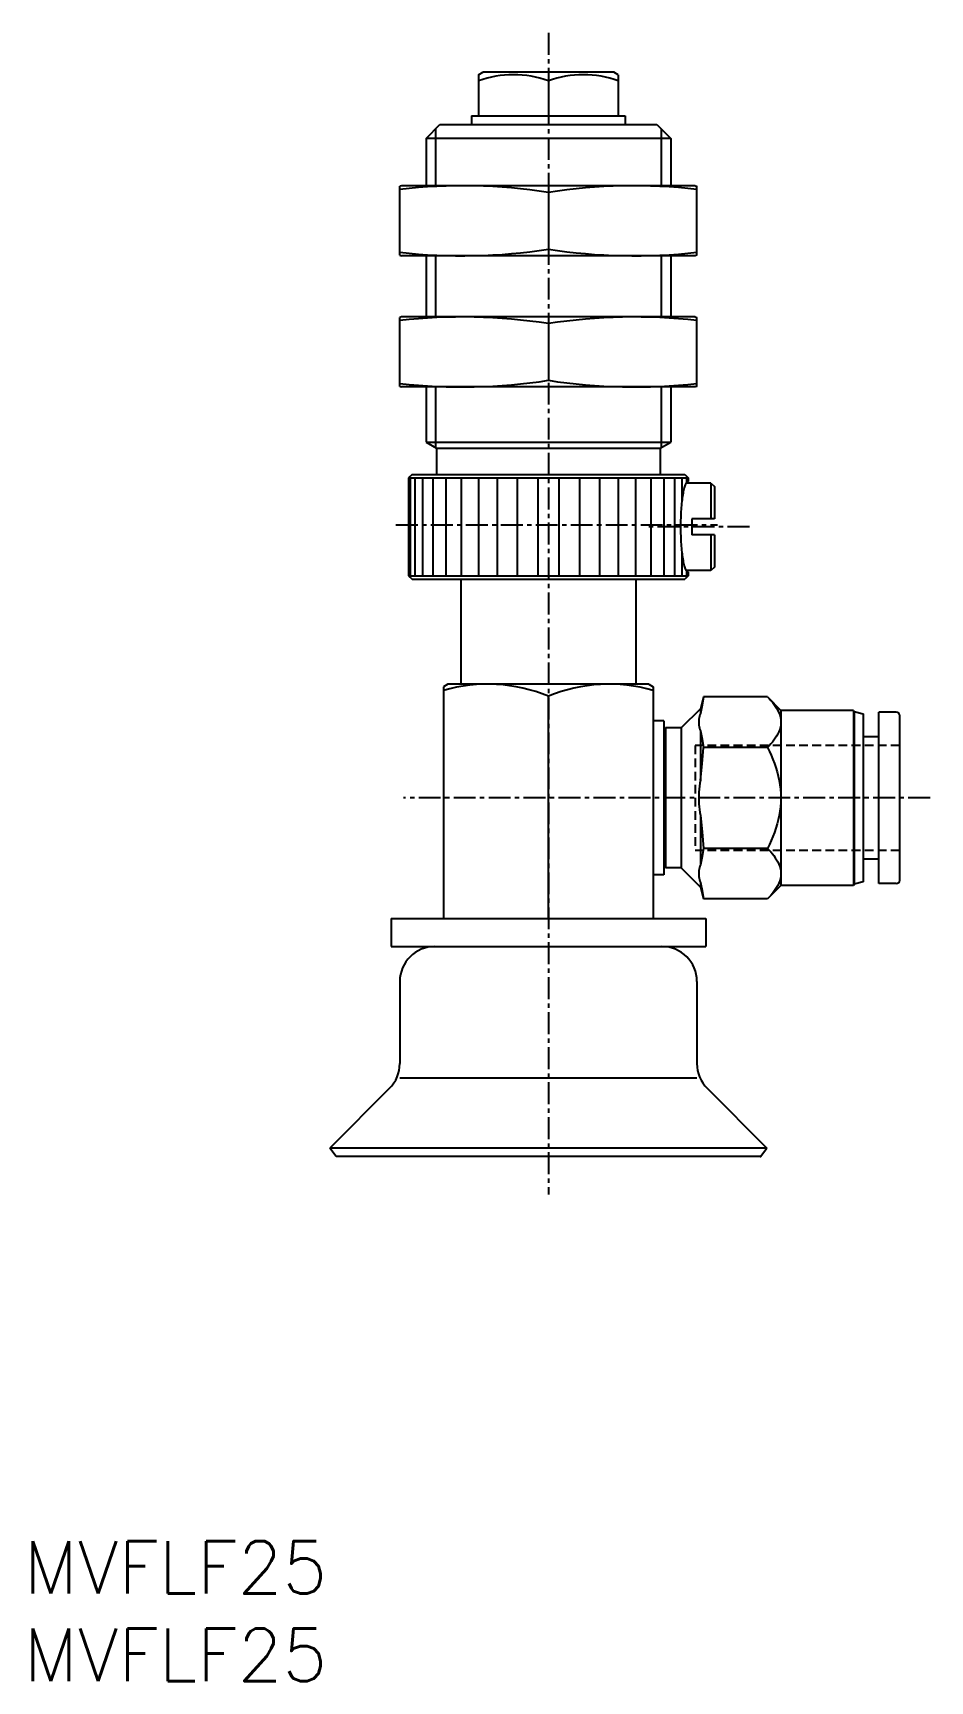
# Model space of a CAD drawing. Extents: x 0.5 to 51.8, y 0 to 94.2.
import ezdxf

# ---------------------------------------------------------------- set-up
doc = ezdxf.new("R2010")
doc.units = 0
doc.linetypes.add('CENTER', pattern=[2, 1.25, -0.25, 0.25, -0.25])
doc.linetypes.add('DASHED', pattern=[0.75, 0.5, -0.25])
doc.layers.get('0').update_dxf_attribs({"linetype": 'CONTINUOUS'})
doc.layers.add('CENTER', color=1, linetype='CENTER')
doc.styles.get("Standard").update_dxf_attribs({"font": 'txt.shx'})

# ---------------------------------------------------------------- blocks, each defined once
blk = doc.blocks.new('*U33')
at = {"color": 7, "linetype": 'CONTINUOUS'}
blk.add_text('MVFLF25', height=3, dxfattribs=at).set_placement((0, 0))
blk = doc.blocks.new('*U34')
at = {"color": 7, "linetype": 'CONTINUOUS'}
blk.add_text('MVFLF25', height=3, dxfattribs=at).set_placement((0, 5))

msp = doc.modelspace()

# ---------------------------------------------------------------- linework, layer by layer
at = {"color": 7, "linetype": 'CONTINUOUS'}
for p, q in [((25.999984, 91.85568), (26.25, 92)), ((26, 91.85567), (26, 89.5)), ((33.75, 92), (26.25, 92)), ((30, 91.4984), (30, 89.5)), ((34.000015, 91.85566), (33.75, 92)), ((34, 91.85567), (34, 89.5)), ((23.000003, 88.2), (23.800018, 89)), ((23.541504, 88.74151), (23.541504, 85.50001)), ((23.800018, 89), (36.200012, 89)), ((25.600006, 89.5), (25.600006, 89)), ((25.600006, 89.5), (34.399994, 89.5)), ((34.399994, 89.5), (34.399994, 89)), ((36.200012, 89), (37.000007, 88.20001)), ((36.458496, 88.7415), (36.458496, 85.50001)), ((36.999993, 88.2), (22.999993, 88.2)), ((23, 88.2), (23, 85.50001)), ((37, 88.2), (37, 85.50001)), ((21.5, 81.5268), (21.5, 85.47321)), ((21.600006, 85.50001), (21.50001, 85.47321)), ((38.399994, 85.50001), (21.600006, 85.50001)), ((30, 85.12087), (30, 81.87914)), ((38.400014, 85.5), (38.500003, 85.47321)), ((38.5, 81.5268), (38.5, 85.47321)), ((21.499985, 81.52681), (21.600006, 81.50001)), ((38.399994, 81.50001), (21.600006, 81.50001)), ((23, 81.50001), (23, 78.00001)), ((23.541504, 81.50001), (23.541504, 78.00001)), ((36.458496, 81.50001), (36.458496, 78.00001)), ((37, 81.50001), (37, 78.00001)), ((38.499998, 81.5268), (38.400009, 81.5)), ((21.600008, 78.00001), (21.49999, 77.97321)), ((21.5, 74.0268), (21.5, 77.97321)), ((38.399994, 78.00001), (21.600006, 78.00001)), ((30, 77.62087), (30, 74.37914)), ((38.400002, 78), (38.499991, 77.97321)), ((38.5, 74.0268), (38.5, 77.97321)), ((21.500003, 74.0268), (21.599991, 74.00001)), ((38.399994, 74.00001), (21.600006, 74.00001)), ((23, 74.00001), (23, 70.84642)), ((23.541504, 74.00001), (23.541504, 70.53378)), ((36.458496, 74.00001), (36.458496, 70.53378)), ((37, 74.00001), (37, 70.84642)), ((38.500008, 74.02681), (38.399989, 74)), ((23, 70.84642), (37, 70.84642)), ((23, 70.84642), (23.599991, 70.50001)), ((36.400016, 70.50001), (37.000007, 70.84642)), ((23.600006, 70.50001), (23.600006, 69.00001)), ((23.600006, 70.50001), (36.399994, 70.50001)), ((36.399994, 70.50001), (36.399994, 69.00001)), ((22, 68.8), (38, 68.8)), ((22, 68.8), (22, 63.2)), ((22.199982, 69.00001), (22.000002, 68.8)), ((22.089355, 68.8), (22.089355, 63.2)), ((22.199982, 69.00001), (37.799988, 69.00001)), ((22.355408, 68.8), (22.355408, 63.2)), ((22.792236, 68.8), (22.792236, 63.2)), ((23.390076, 68.8), (23.390076, 63.2)), ((24.13559, 68.8), (24.13559, 63.2)), ((25.012085, 68.8), (25.012085, 63.2)), ((26, 68.8), (26, 63.2)), ((27.077271, 68.8), (27.077271, 63.2)), ((28.219818, 68.8), (28.219818, 63.2)), ((29.402161, 68.8), (29.402161, 63.2)), ((30.597839, 68.8), (30.597839, 63.2)), ((31.780182, 68.8), (31.780182, 63.2)), ((32.922729, 68.8), (32.922729, 63.2)), ((34, 68.8), (34, 63.2)), ((34.987915, 68.8), (34.987915, 63.2)), ((35.86441, 68.8), (35.86441, 63.2)), ((36.609894, 68.8), (36.609894, 63.2)), ((37.207733, 68.8), (37.207733, 63.2)), ((37.644562, 68.8), (37.644562, 67.49412)), ((37.799988, 69.00001), (38, 68.80001)), ((37.910645, 68.8), (37.910645, 68.54438)), ((38, 68.8), (38, 68.60001)), ((39.299988, 68.50001), (37.880707, 68.50001)), ((39.299988, 68.50001), (39.299988, 66.45)), ((39.299994, 68.50002), (39.500001, 68.30001)), ((39.5, 68.3), (39.5, 66.45)), ((38.199982, 66.45), (38.199982, 65.55)), ((39.5, 66.45), (38.199982, 66.45)), ((39.5, 65.55), (38.199982, 65.55)), ((39.299988, 65.55), (39.299988, 63.50001)), ((39.5, 65.55), (39.5, 63.7)), ((37.644562, 64.50589), (37.644562, 63.2)), ((21.999992, 63.2), (22.199988, 63)), ((22, 63.2), (38, 63.2)), ((37.999999, 63.20002), (37.799993, 63.00001)), ((39.299988, 63.50001), (37.880707, 63.50001)), ((37.910645, 63.45564), (37.910645, 63.2)), ((38, 63.40001), (38, 63.2)), ((39.500001, 63.70002), (39.299994, 63.50001)), ((22.199982, 63.00001), (37.799988, 63.00001)), ((25, 63.00001), (25, 57.00001)), ((35, 63.00001), (35, 57.00001)), ((24, 56.85567), (24, 43.60001)), ((24.25, 57.00001), (24.000021, 56.85567)), ((35.75, 57.00001), (24.25, 57.00001)), ((35.749995, 57), (36.000013, 56.85565)), ((36, 56.85567), (36, 43.60001)), ((30, 43.60001), (30, 56.31977)), ((38.880459, 56.27351), (38.699995, 55.60001)), ((42.526484, 56.27351), (38.880457, 56.27351)), ((42.526494, 56.27351), (43.3, 55.50001)), ((36.6, 54.90001), (36, 54.90001)), ((36.6, 54.90001), (36.6, 46.10001)), ((38.700007, 55.60001), (37.600009, 54.50001)), ((38.700006, 55.60001), (38.700006, 55.33263)), ((47.461878, 55.50001), (43.300013, 55.50001)), ((43.300013, 55.50001), (43.300013, 45.50001)), ((47.461878, 55.50001), (47.461878, 45.50001)), ((47.461884, 55.50001), (47.500008, 55.43398)), ((47.499994, 55.43398), (47.499994, 45.56603)), ((47.5, 55.43399), (48, 55.30001)), ((47.999994, 55.30001), (47.999994, 45.70001)), ((49.9, 55.40001), (48.899988, 55.40001)), ((48.899988, 45.60001), (48.899988, 55.40001)), ((50.1, 45.80001), (50.1, 55.20001)), ((36.699996, 54.50001), (36.599998, 54.40001)), ((36.700006, 54.50001), (36.700006, 46.50001)), ((37.6, 54.50001), (36.700006, 54.50001)), ((37.6, 54.50001), (37.6, 46.50001)), ((38.700006, 54.32764), (38.700006, 51.505)), ((48.899988, 54.00001), (47.999994, 54.00001)), ((42.526484, 53.38676), (38.880457, 53.38676)), ((38.700006, 49.49502), (38.700006, 46.67237)), ((42.526484, 47.61326), (38.880457, 47.61326)), ((36.700005, 46.50001), (36.600008, 46.60001)), ((37.6, 46.50001), (36.700006, 46.50001)), ((37.599998, 46.50001), (38.699997, 45.40001)), ((48.899988, 47.00001), (47.999994, 47.00001)), ((36.6, 46.10001), (36, 46.10001)), ((38.700006, 45.66739), (38.700006, 45.40001)), ((38.700015, 45.40001), (38.880479, 44.72651)), ((43.30001, 45.50001), (42.526505, 44.7265)), ((47.461878, 45.50001), (43.300013, 45.50001)), ((47.499987, 45.56604), (47.46187, 45.50002)), ((47.999989, 45.7), (47.499987, 45.56603)), ((49.9, 45.60001), (48.899988, 45.60001)), ((42.526484, 44.7265), (38.880457, 44.7265)), ((21, 43.60001), (21, 42)), ((21, 43.60001), (39, 43.60001)), ((39, 43.60001), (39, 42)), ((21, 42), (39, 42)), ((21.5, 40), (21.5, 35.308426)), ((38.5, 40), (38.5, 35.308426)), ((38.5, 34.480003), (21.5, 34.480003)), ((20.914215, 33.894216), (17.5, 30.480003)), ((39.085789, 33.894216), (42.5, 30.480003)), ((42.5, 30.480003), (17.5, 30.480003)), ((17.86171, 30), (17.5, 30.480003)), ((42.138294, 30), (42.5, 30.480003)), ((42.138294, 30), (17.86171, 30))]:
    msp.add_line(p, q, dxfattribs=at)
at = {"color": 3, "linetype": 'DASHED'}
for p, q in [((50.1, 53.50001), (38.4, 53.50001)), ((38.4, 53.50001), (38.4, 47.50001)), ((50.1, 47.50001), (38.4, 47.50001))]:
    msp.add_line(p, q, dxfattribs=at)
at = {"color": 7, "linetype": 'CONTINUOUS'}
for points in [[(38, 68.60001, 0.04912685), (37.915275, 68.55005, 0.04912685), (37.833805, 68.40209, 0.04912685), (37.758723, 68.16183, 0.04912685), (37.692912, 67.83848, 0.04912685), (37.638903, 67.44449, 0.04912685), (37.59877, 66.99498, 0.04912685), (37.574057, 66.50724, 0.04912685), (37.565712, 66.00001, 0.04912685), (37.574057, 65.49277, 0.04912685), (37.59877, 65.00503, 0.04912685), (37.638903, 64.55553, 0.04912685), (37.692912, 64.16153, 0.04912685), (37.758723, 63.83819, 0.04912685), (37.833805, 63.59792, 0.04912685), (37.915275, 63.44997, 0.04912685), (38, 63.40001, -1)], [(42.526484, 56.27351, -0.10329812), (43.182154, 55.37415, -0.21662537), (43.182195, 54.28621, -0.10331813), (42.526484, 53.38676)], [(38.700006, 55.33263, 0.060455712), (38.611919, 55.00174, 0.069416222), (38.611893, 54.65871, 0.060489688), (38.700006, 54.32764)], [(42.526484, 53.38676, -0.076012455), (43.203953, 51.50011, -0.096029697), (43.204035, 49.50034, -0.076031642), (42.526484, 47.61326)], [(38.700006, 51.505, 0.032375969), (38.611335, 50.83728, 0.033600982), (38.611326, 50.16287, 0.032382571), (38.700006, 49.49502)], [(42.526484, 47.61326, -0.10329817), (43.182155, 46.7139, -0.21662481), (43.182196, 45.62596, -0.10331853), (42.526484, 44.7265)], [(38.700006, 46.67237, 0.060455817), (38.611919, 46.34148, 0.069416033), (38.611893, 45.99846, 0.060489813), (38.700006, 45.66739)]]:
    msp.add_lwpolyline(points, format="xyb", dxfattribs=at)
for points in [[(38.880457, 56.27351), (38.790232, 55.80307), (38.700006, 55.33263)], [(38.700006, 54.32764), (38.790232, 53.8572), (38.880457, 53.38676)], [(38.700006, 51.505), (38.790232, 52.44588), (38.880457, 53.38676)], [(38.700006, 49.49502), (38.790232, 48.55414), (38.880457, 47.61326)], [(38.880457, 47.61326), (38.790232, 47.14281), (38.700006, 46.67237)], [(38.700006, 45.66739), (38.790232, 45.19695), (38.880457, 44.7265)]]:
    msp.add_lwpolyline(points, dxfattribs=at)
for centre, radius, start, end in [((28, 86.07896), 5.776709, 69.743846, 110.25615), ((32, 86.07896), 5.776709, 69.743848, 110.25615), ((25.092529, 53.54962), 31.950384, 81.164572, 96.456027), ((34.907471, 53.54962), 31.950384, 83.543978, 98.835433), ((25.092529, 113.45039), 31.950384, 263.54397, 278.83543), ((34.907471, 113.45039), 31.950384, 261.16457, 276.45603), ((25.092529, 46.04962), 31.950384, 81.164572, 96.456027), ((34.907471, 46.04962), 31.950384, 83.543978, 98.835433), ((25.092529, 105.95039), 31.950384, 263.54397, 278.83543), ((34.907471, 105.95039), 31.950384, 261.16457, 276.45603), ((26.535889, 47.83942), 9.160586, 67.780687, 106.07093), ((33.464111, 47.83942), 9.160586, 73.929071, 112.21931), ((49.9, 55.20001), 0.2, 0, 90), ((49.9, 45.80001), 0.2, 270, 0), ((23.5, 40), 2, 90, 180), ((36.5, 40), 2, 0, 90), ((19.5, 35.308426), 2, 315.00001, 0.00001366), ((40.5, 35.308426), 2, 180, 225.00001)]:
    msp.add_arc(centre, radius, start, end, dxfattribs=at)
msp.add_point((42.138294, 30), dxfattribs=at)
at = {"layer": 'CENTER', "color": 1, "linetype": 'CENTER'}
for p, q in [((30, 94.24162), (30, 27.831104)), ((21.280426, 66.11757), (39.674774, 66.11757)), ((41.5, 66.00001), (35.565704, 66.00001)), ((51.834986, 50.50001), (21.717463, 50.50001))]:
    msp.add_line(p, q, dxfattribs=at)

# ---------------------------------------------------------------- block references
at = {"color": 7, "linetype": 'CONTINUOUS'}
for name in ['*U34', '*U33']:
    msp.add_blockref(name, (0, 0), dxfattribs=at)

doc.saveas('drawing.dxf')
